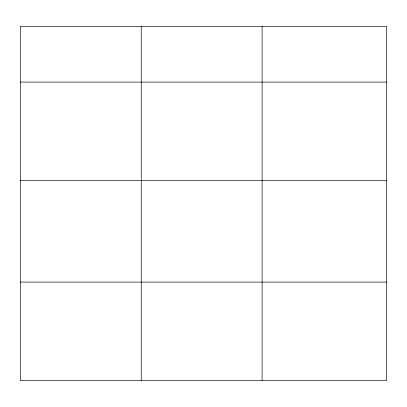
<?xml version="1.0" encoding="UTF-8"?>
<svg xmlns="http://www.w3.org/2000/svg" width="407" height="407" viewBox="0 0 407 407"><rect width="100%" height="100%" fill="white"/><g stroke="black" fill="none" stroke-linecap="round" stroke-linejoin="round"><path stroke-width="0.61" d="M386.65 180.586L386.65 26.414L20.35 26.414L20.35 380.586L386.65 380.586L386.65 180.586L20.35 180.586M20.35 82.077L386.65 82.077M20.35 282.076L386.65 282.076M262.108 26.414L262.108 380.586M141.229 26.414L141.229 380.586"/></g></svg>
